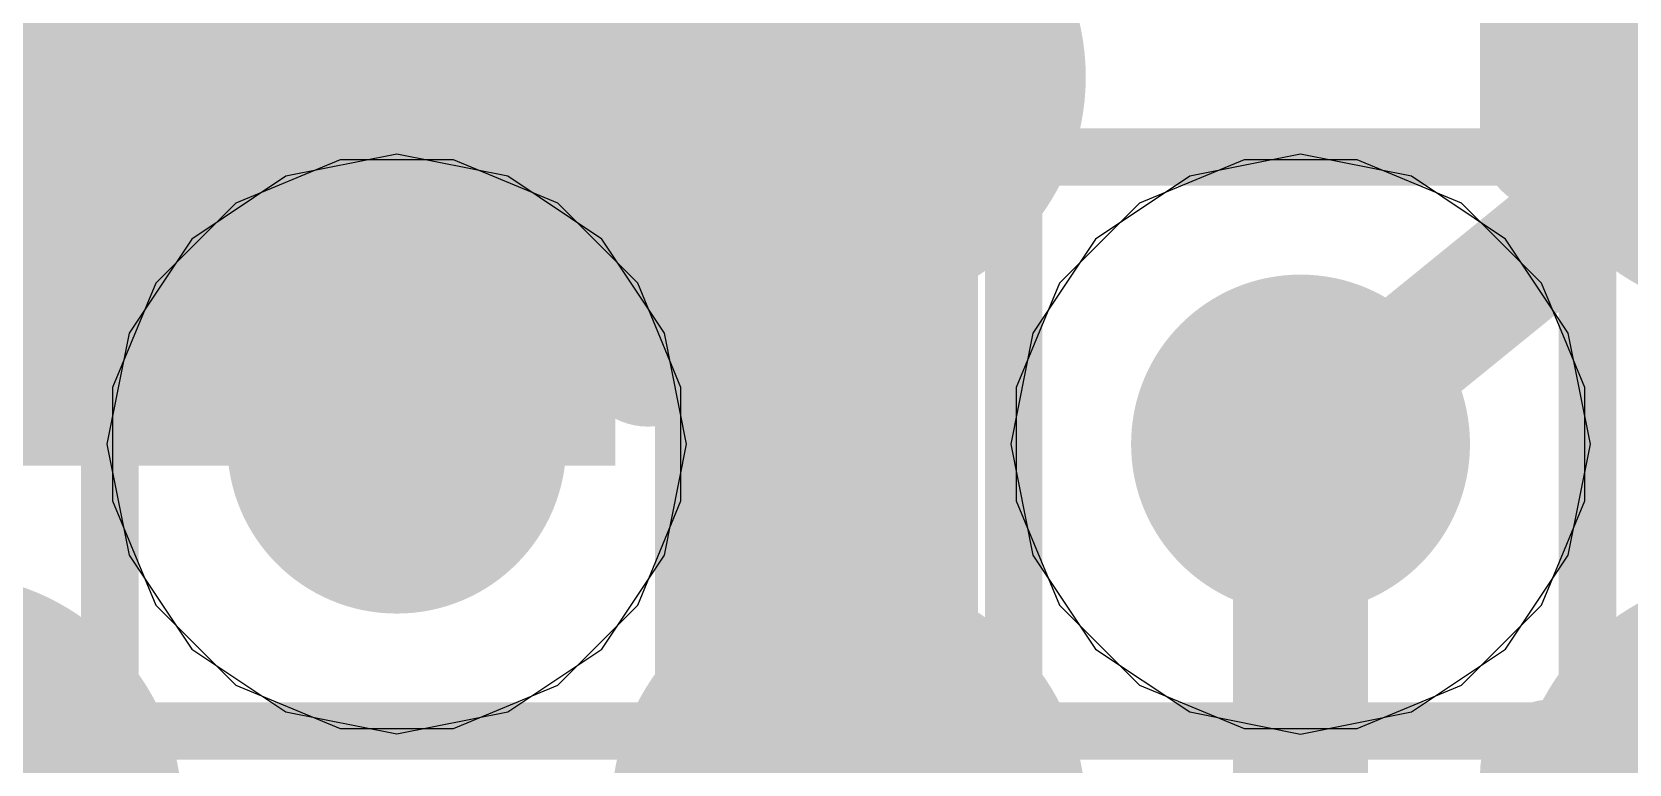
# Model space of a CAD drawing. Header units: inches. Extents: x -6 to 284, y -12 to 154.
# Drawn here: x 70.279 to 71.693, y 1.95 to 2.598 of the extents above; entities that cross this region are included whole.
import ezdxf

# ---------------------------------------------------------------- set-up
doc = ezdxf.new("R2010")
doc.units = ezdxf.units.IN
for name, color, linetype in [('Bottom Layer', 5, 'Continuous'), ('Bottom Overlay', 54, 'Continuous'), ('Bottom Paste', 16, 'Continuous'), ('Bottom Solder', 6, 'Continuous'), ('Drill Drawing', 1, 'Continuous'), ('GND-1', 16, 'Continuous'), ('GND-2', 90, 'Continuous'), ('GND-3', 216, 'Continuous'), ('GND-4', 54, 'Continuous'), ('PWR-1', 156, 'Continuous'), ('PWR-2', 130, 'Continuous'), ('Signal L1', 76, 'Continuous'), ('Signal L2', 6, 'Continuous'), ('Top Layer', 1, 'Continuous'), ('Top Paste', 8, 'Continuous'), ('Top Solder', 216, 'Continuous'), ('Via Holes', 16, 'Continuous')]:
    doc.layers.add(name, color=color, linetype=linetype)

# ---------------------------------------------------------------- blocks, each defined once
blk = doc.blocks.new('200_WFBGA__10_15__127')
at = {"layer": 'Top Layer'}
h = blk.add_hatch(color=1, dxfattribs=at)
edge = h.paths.add_edge_path()
edge.add_arc((-3.5999, -6.175), 0.16, 0, 360)
h = blk.add_hatch(color=1, dxfattribs=at)
edge = h.paths.add_edge_path()
edge.add_arc((-2.8001, -6.175), 0.16, 0, 360)
h = blk.add_hatch(color=1, dxfattribs=at)
edge = h.paths.add_edge_path()
edge.add_arc((-2, -6.175), 0.16, 0, 360)
h = blk.add_hatch(color=1, dxfattribs=at)
edge = h.paths.add_edge_path()
edge.add_arc((-3.5999, -6.825), 0.16, 0, 360)
h = blk.add_hatch(color=1, dxfattribs=at)
edge = h.paths.add_edge_path()
edge.add_arc((-2.8001, -6.825), 0.16, 0, 360)
h = blk.add_hatch(color=1, dxfattribs=at)
edge = h.paths.add_edge_path()
edge.add_arc((-2, -6.825), 0.16, 0, 360)
at = {"layer": 'Top Paste'}
h = blk.add_hatch(color=8, dxfattribs=at)
edge = h.paths.add_edge_path()
edge.add_arc((-3.5999, -6.175), 0.16, 0, 360)
h = blk.add_hatch(color=8, dxfattribs=at)
edge = h.paths.add_edge_path()
edge.add_arc((-2.8001, -6.175), 0.16, 0, 360)
h = blk.add_hatch(color=8, dxfattribs=at)
edge = h.paths.add_edge_path()
edge.add_arc((-2, -6.175), 0.16, 0, 360)
h = blk.add_hatch(color=8, dxfattribs=at)
edge = h.paths.add_edge_path()
edge.add_arc((-3.5999, -6.825), 0.16, 0, 360)
h = blk.add_hatch(color=8, dxfattribs=at)
edge = h.paths.add_edge_path()
edge.add_arc((-2.8001, -6.825), 0.16, 0, 360)
h = blk.add_hatch(color=8, dxfattribs=at)
edge = h.paths.add_edge_path()
edge.add_arc((-2, -6.825), 0.16, 0, 360)
at = {"layer": 'Top Solder'}
h = blk.add_hatch(color=216, dxfattribs=at)
edge = h.paths.add_edge_path()
edge.add_arc((-3.5999, -6.175), 0.21, 0, 360)
h = blk.add_hatch(color=216, dxfattribs=at)
edge = h.paths.add_edge_path()
edge.add_arc((-2.8001, -6.175), 0.21, 0, 360)
h = blk.add_hatch(color=216, dxfattribs=at)
edge = h.paths.add_edge_path()
edge.add_arc((-2, -6.175), 0.21, 0, 360)
h = blk.add_hatch(color=216, dxfattribs=at)
edge = h.paths.add_edge_path()
edge.add_arc((-3.5999, -6.825), 0.21, 0, 360)
h = blk.add_hatch(color=216, dxfattribs=at)
edge = h.paths.add_edge_path()
edge.add_arc((-2.8001, -6.825), 0.21, 0, 360)
h = blk.add_hatch(color=216, dxfattribs=at)
edge = h.paths.add_edge_path()
edge.add_arc((-2, -6.825), 0.21, 0, 360)
blk = doc.blocks.new('C___0402_B_288')
at = {"layer": 'Bottom Layer'}
for points in [[(-0.2413, 0.3175), (-0.2413, -0.3175), (-0.6985, -0.3175), (-0.6985, 0.3175)], [(0.6985, 0.3175), (0.6985, -0.3175), (0.2413, -0.3175), (0.2413, 0.3175)]]:
    blk.add_hatch(color=5, dxfattribs=at).paths.add_polyline_path(points)
at = {"layer": 'Bottom Paste'}
for points in [[(-0.2413, 0.3175), (-0.2413, -0.3175), (-0.6985, -0.3175), (-0.6985, 0.3175)], [(0.6985, 0.3175), (0.6985, -0.3175), (0.2413, -0.3175), (0.2413, 0.3175)]]:
    blk.add_hatch(color=16, dxfattribs=at).paths.add_polyline_path(points)
at = {"layer": 'Bottom Solder'}
for points in [[(-0.1813, 0.3775), (-0.1813, -0.3775), (-0.7585, -0.3775), (-0.7585, 0.3775)], [(0.7585, 0.3775), (0.7585, -0.3775), (0.1813, -0.3775), (0.1813, 0.3775)]]:
    blk.add_hatch(color=6, dxfattribs=at).paths.add_polyline_path(points)
at = {"layer": 'Bottom Overlay'}
for points in [[(-0.7874, 0.4064, 0.127, 0.127, 0), (-0.7874, -0.4064, 0.127, 0.127, 0)], [(-0.7874, 0.4064, 0.127, 0.127, 0), (-0.2794, 0.4064, 0.127, 0.127, 0)], [(0.2794, 0.4064, 0.127, 0.127, 0), (0.7874, 0.4064, 0.127, 0.127, 0)], [(0.7874, 0.4064, 0.127, 0.127, 0), (0.7874, -0.4064, 0.127, 0.127, 0)], [(-0.7874, -0.4064, 0.127, 0.127, 0), (-0.2794, -0.4064, 0.127, 0.127, 0)], [(0.2794, -0.4064, 0.127, 0.127, 0), (0.7874, -0.4064, 0.127, 0.127, 0)]]:
    blk.add_lwpolyline(points, format="xyseb", dxfattribs=at)
for points in [[(-0.8191, 0.4064, 0.0635, 0.0635, 1), (-0.7556, 0.4064, 0.0635, 0.0635, 1)], [(-0.8191, 0.4064, 0.0635, 0.0635, 1), (-0.7556, 0.4064, 0.0635, 0.0635, 1)], [(-0.3111, 0.4064, 0.0635, 0.0635, 1), (-0.2477, 0.4064, 0.0635, 0.0635, 1)], [(0.2477, 0.4064, 0.0635, 0.0635, 1), (0.3111, 0.4064, 0.0635, 0.0635, 1)], [(0.7556, 0.4064, 0.0635, 0.0635, 1), (0.8191, 0.4064, 0.0635, 0.0635, 1)], [(0.7556, 0.4064, 0.0635, 0.0635, 1), (0.8191, 0.4064, 0.0635, 0.0635, 1)], [(-0.8191, -0.4064, 0.0635, 0.0635, 1), (-0.7556, -0.4064, 0.0635, 0.0635, 1)], [(-0.8191, -0.4064, 0.0635, 0.0635, 1), (-0.7556, -0.4064, 0.0635, 0.0635, 1)], [(-0.3111, -0.4064, 0.0635, 0.0635, 1), (-0.2477, -0.4064, 0.0635, 0.0635, 1)], [(0.2477, -0.4064, 0.0635, 0.0635, 1), (0.3111, -0.4064, 0.0635, 0.0635, 1)], [(0.7556, -0.4064, 0.0635, 0.0635, 1), (0.8191, -0.4064, 0.0635, 0.0635, 1)], [(0.7556, -0.4064, 0.0635, 0.0635, 1), (0.8191, -0.4064, 0.0635, 0.0635, 1)]]:
    blk.add_lwpolyline(points, format="xyseb", close=True, dxfattribs=at)
blk = doc.blocks.new('C___0402_B_295')
at = {"layer": 'Bottom Layer'}
for points in [[(-0.2413, 0.3175), (-0.2413, -0.3175), (-0.6985, -0.3175), (-0.6985, 0.3175)], [(0.6985, 0.3175), (0.6985, -0.3175), (0.2413, -0.3175), (0.2413, 0.3175)]]:
    blk.add_hatch(color=5, dxfattribs=at).paths.add_polyline_path(points)
at = {"layer": 'Bottom Paste'}
for points in [[(-0.2413, 0.3175), (-0.2413, -0.3175), (-0.6985, -0.3175), (-0.6985, 0.3175)], [(0.6985, 0.3175), (0.6985, -0.3175), (0.2413, -0.3175), (0.2413, 0.3175)]]:
    blk.add_hatch(color=16, dxfattribs=at).paths.add_polyline_path(points)
at = {"layer": 'Bottom Solder'}
for points in [[(-0.1813, 0.3775), (-0.1813, -0.3775), (-0.7585, -0.3775), (-0.7585, 0.3775)], [(0.7585, 0.3775), (0.7585, -0.3775), (0.1813, -0.3775), (0.1813, 0.3775)]]:
    blk.add_hatch(color=6, dxfattribs=at).paths.add_polyline_path(points)
at = {"layer": 'Bottom Overlay'}
for points in [[(-0.7874, -0.4064, 0.127, 0.127, 0), (-0.7874, 0.4064, 0.127, 0.127, 0)], [(-0.2794, 0.4064, 0.127, 0.127, 0), (-0.7874, 0.4064, 0.127, 0.127, 0)], [(0.7874, 0.4064, 0.127, 0.127, 0), (0.2794, 0.4064, 0.127, 0.127, 0)], [(0.7874, -0.4064, 0.127, 0.127, 0), (0.7874, 0.4064, 0.127, 0.127, 0)], [(-0.2794, -0.4064, 0.127, 0.127, 0), (-0.7874, -0.4064, 0.127, 0.127, 0)], [(0.7874, -0.4064, 0.127, 0.127, 0), (0.2794, -0.4064, 0.127, 0.127, 0)]]:
    blk.add_lwpolyline(points, format="xyseb", dxfattribs=at)
for points in [[(-0.8191, 0.4064, 0.0635, 0.0635, 1), (-0.7556, 0.4064, 0.0635, 0.0635, 1)], [(-0.8191, 0.4064, 0.0635, 0.0635, 1), (-0.7556, 0.4064, 0.0635, 0.0635, 1)], [(-0.3111, 0.4064, 0.0635, 0.0635, 1), (-0.2477, 0.4064, 0.0635, 0.0635, 1)], [(0.2477, 0.4064, 0.0635, 0.0635, 1), (0.3111, 0.4064, 0.0635, 0.0635, 1)], [(0.7556, 0.4064, 0.0635, 0.0635, 1), (0.8191, 0.4064, 0.0635, 0.0635, 1)], [(0.7556, 0.4064, 0.0635, 0.0635, 1), (0.8191, 0.4064, 0.0635, 0.0635, 1)], [(-0.8191, -0.4064, 0.0635, 0.0635, 1), (-0.7556, -0.4064, 0.0635, 0.0635, 1)], [(-0.8191, -0.4064, 0.0635, 0.0635, 1), (-0.7556, -0.4064, 0.0635, 0.0635, 1)], [(-0.3111, -0.4064, 0.0635, 0.0635, 1), (-0.2477, -0.4064, 0.0635, 0.0635, 1)], [(0.2477, -0.4064, 0.0635, 0.0635, 1), (0.3111, -0.4064, 0.0635, 0.0635, 1)], [(0.7556, -0.4064, 0.0635, 0.0635, 1), (0.8191, -0.4064, 0.0635, 0.0635, 1)], [(0.7556, -0.4064, 0.0635, 0.0635, 1), (0.8191, -0.4064, 0.0635, 0.0635, 1)]]:
    blk.add_lwpolyline(points, format="xyseb", close=True, dxfattribs=at)

msp = doc.modelspace()

# ---------------------------------------------------------------- hatches: boundary and pattern name
at = {"layer": 'Bottom Layer'}
h = msp.add_hatch(color=5, dxfattribs=at)
edge = h.paths.add_edge_path()
edge.add_arc((70.6018, 2.2332), 0.15, 0, 360)
h = msp.add_hatch(color=5, dxfattribs=at)
edge = h.paths.add_edge_path()
edge.add_arc((71.4018, 2.2332), 0.15, 0, 360)
at = {"layer": 'GND-1'}
h = msp.add_hatch(color=16, dxfattribs=at)
edge = h.paths.add_edge_path()
edge.add_arc((70.6018, 2.2332), 0.15, 0, 360)
h = msp.add_hatch(color=16, dxfattribs=at)
edge = h.paths.add_edge_path()
edge.add_arc((71.4018, 2.2332), 0.15, 0, 360)
at = {"layer": 'GND-2'}
h = msp.add_hatch(color=90, dxfattribs=at)
edge = h.paths.add_edge_path()
edge.add_arc((70.6018, 2.2332), 0.15, 0, 360)
h = msp.add_hatch(color=90, dxfattribs=at)
edge = h.paths.add_edge_path()
edge.add_arc((71.4018, 2.2332), 0.15, 0, 360)
at = {"layer": 'GND-3'}
h = msp.add_hatch(color=216, dxfattribs=at)
edge = h.paths.add_edge_path()
edge.add_arc((70.6018, 2.2332), 0.15, 0, 360)
h = msp.add_hatch(color=216, dxfattribs=at)
edge = h.paths.add_edge_path()
edge.add_arc((71.4018, 2.2332), 0.15, 0, 360)
at = {"layer": 'GND-4'}
h = msp.add_hatch(color=54, dxfattribs=at)
edge = h.paths.add_edge_path()
edge.add_arc((70.6018, 2.2332), 0.15, 0, 360)
h = msp.add_hatch(color=54, dxfattribs=at)
edge = h.paths.add_edge_path()
edge.add_arc((71.4018, 2.2332), 0.15, 0, 360)
at = {"layer": 'PWR-1'}
h = msp.add_hatch(color=156, dxfattribs=at)
edge = h.paths.add_edge_path()
edge.add_arc((70.6018, 2.2332), 0.15, 0, 360)
h = msp.add_hatch(color=156, dxfattribs=at)
edge = h.paths.add_edge_path()
edge.add_arc((71.4018, 2.2332), 0.15, 0, 360)
at = {"layer": 'PWR-2'}
h = msp.add_hatch(color=130, dxfattribs=at)
edge = h.paths.add_edge_path()
edge.add_arc((70.6018, 2.2332), 0.15, 0, 360)
h = msp.add_hatch(color=130, dxfattribs=at)
edge = h.paths.add_edge_path()
edge.add_arc((71.4018, 2.2332), 0.15, 0, 360)
at = {"layer": 'Signal L1'}
h = msp.add_hatch(color=76, dxfattribs=at)
edge = h.paths.add_edge_path()
edge.add_arc((70.6018, 2.2332), 0.15, 0, 360)
h = msp.add_hatch(color=76, dxfattribs=at)
edge = h.paths.add_edge_path()
edge.add_arc((71.4018, 2.2332), 0.15, 0, 360)
at = {"layer": 'Signal L2'}
h = msp.add_hatch(color=6, dxfattribs=at)
edge = h.paths.add_edge_path()
edge.add_arc((70.6018, 2.2332), 0.15, 0, 360)
h = msp.add_hatch(color=6, dxfattribs=at)
edge = h.paths.add_edge_path()
edge.add_arc((71.4018, 2.2332), 0.15, 0, 360)
at = {"layer": 'Top Layer'}
h = msp.add_hatch(color=1, dxfattribs=at)
edge = h.paths.add_edge_path()
edge.add_arc((70.6018, 2.2332), 0.15, 0, 360)
h = msp.add_hatch(color=1, dxfattribs=at)
edge = h.paths.add_edge_path()
edge.add_arc((71.4018, 2.2332), 0.15, 0, 360)
at = {"layer": 'Via Holes'}
h = msp.add_hatch(color=7, dxfattribs=at)
edge = h.paths.add_edge_path()
edge.add_arc((70.6018, 2.2332), 0.075, 0, 360)
h = msp.add_hatch(color=7, dxfattribs=at)
edge = h.paths.add_edge_path()
edge.add_arc((71.4018, 2.2332), 0.075, 0, 360)

# ---------------------------------------------------------------- linework, layer by layer
at = {"layer": 'Bottom Layer'}
for points in [[(70.9893, 0.8063, 0.254, 0.254, 0), (70.9893, 5.0983, 0.254, 0.254, 0)], [(70.4178, 2.4655, 0.254, 0.254, -0.414214), (70.6018, 2.2815, 0.254, 0.254, 0)], [(70.6018, 2.2332, 0.254, 0.254, 0), (70.6018, 2.2815, 0.254, 0.254, 0)]]:
    msp.add_lwpolyline(points, format="xyseb", dxfattribs=at)
for points in [[(70.3543, 2.4655, 0.127, 0.127, 1), (70.4813, 2.4655, 0.127, 0.127, 1)], [(70.5383, 2.2815, 0.127, 0.127, 1), (70.6653, 2.2815, 0.127, 0.127, 1)], [(70.5383, 2.2815, 0.127, 0.127, 1), (70.6653, 2.2815, 0.127, 0.127, 1)], [(70.5383, 2.2332, 0.127, 0.127, 1), (70.6653, 2.2332, 0.127, 0.127, 1)]]:
    msp.add_lwpolyline(points, format="xyseb", close=True, dxfattribs=at)
at = {"layer": 'Drill Drawing'}
for points in [[(70.3478, 2.4872, 0.0508, 0.0508, 0), (70.8558, 2.4872, 0.0508, 0.0508, 0)], [(70.3478, 1.9792, 0.0508, 0.0508, 0), (70.3478, 2.4872, 0.0508, 0.0508, 0)], [(70.8558, 1.9792, 0.0508, 0.0508, 0), (70.8558, 2.4872, 0.0508, 0.0508, 0)], [(71.1478, 2.4872, 0.0508, 0.0508, 0), (71.6558, 2.4872, 0.0508, 0.0508, 0)], [(71.1478, 1.9792, 0.0508, 0.0508, 0), (71.1478, 2.4872, 0.0508, 0.0508, 0)], [(71.6558, 1.9792, 0.0508, 0.0508, 0), (71.6558, 2.4872, 0.0508, 0.0508, 0)], [(70.3478, 1.9792, 0.0508, 0.0508, 0), (70.8558, 1.9792, 0.0508, 0.0508, 0)], [(71.1478, 1.9792, 0.0508, 0.0508, 0), (71.6558, 1.9792, 0.0508, 0.0508, 0)]]:
    msp.add_lwpolyline(points, format="xyseb", dxfattribs=at)
for points in [[(70.3351, 2.4872, 0.0254, 0.0254, 1), (70.3605, 2.4872, 0.0254, 0.0254, 1)], [(70.3351, 2.4872, 0.0254, 0.0254, 1), (70.3605, 2.4872, 0.0254, 0.0254, 1)], [(70.8431, 2.4872, 0.0254, 0.0254, 1), (70.8685, 2.4872, 0.0254, 0.0254, 1)], [(70.8431, 2.4872, 0.0254, 0.0254, 1), (70.8685, 2.4872, 0.0254, 0.0254, 1)], [(71.1351, 2.4872, 0.0254, 0.0254, 1), (71.1605, 2.4872, 0.0254, 0.0254, 1)], [(71.1351, 2.4872, 0.0254, 0.0254, 1), (71.1605, 2.4872, 0.0254, 0.0254, 1)], [(71.6431, 2.4872, 0.0254, 0.0254, 1), (71.6685, 2.4872, 0.0254, 0.0254, 1)], [(71.6431, 2.4872, 0.0254, 0.0254, 1), (71.6685, 2.4872, 0.0254, 0.0254, 1)], [(70.3351, 1.9792, 0.0254, 0.0254, 1), (70.3605, 1.9792, 0.0254, 0.0254, 1)], [(70.3351, 1.9792, 0.0254, 0.0254, 1), (70.3605, 1.9792, 0.0254, 0.0254, 1)], [(70.8431, 1.9792, 0.0254, 0.0254, 1), (70.8685, 1.9792, 0.0254, 0.0254, 1)], [(70.8431, 1.9792, 0.0254, 0.0254, 1), (70.8685, 1.9792, 0.0254, 0.0254, 1)], [(71.1351, 1.9792, 0.0254, 0.0254, 1), (71.1605, 1.9792, 0.0254, 0.0254, 1)], [(71.1351, 1.9792, 0.0254, 0.0254, 1), (71.1605, 1.9792, 0.0254, 0.0254, 1)], [(71.6431, 1.9792, 0.0254, 0.0254, 1), (71.6685, 1.9792, 0.0254, 0.0254, 1)], [(71.6431, 1.9792, 0.0254, 0.0254, 1), (71.6685, 1.9792, 0.0254, 0.0254, 1)]]:
    msp.add_lwpolyline(points, format="xyseb", close=True, dxfattribs=at)
at = {"layer": 'GND-1'}
for p, q in [((70.5518, 2.4848), (70.4593, 2.4465)), ((70.6519, 2.4848), (70.5518, 2.4848)), ((70.7444, 2.4465), (70.6519, 2.4848)), ((71.3518, 2.4848), (71.2593, 2.4465)), ((71.4519, 2.4848), (71.3518, 2.4848)), ((71.5444, 2.4465), (71.4519, 2.4848)), ((70.4593, 2.4465), (70.3885, 2.3757)), ((70.8151, 2.3757), (70.7444, 2.4465)), ((71.2593, 2.4465), (71.1885, 2.3757)), ((71.6151, 2.3757), (71.5444, 2.4465)), ((70.3885, 2.3757), (70.3502, 2.2832)), ((70.8534, 2.2832), (70.8151, 2.3757)), ((71.1885, 2.3757), (71.1502, 2.2832)), ((71.6534, 2.2832), (71.6151, 2.3757)), ((70.3502, 2.2832), (70.3502, 2.1831)), ((70.8534, 2.1831), (70.8534, 2.2832)), ((71.1502, 2.2832), (71.1502, 2.1831)), ((71.6534, 2.1831), (71.6534, 2.2832)), ((70.3502, 2.1831), (70.3885, 2.0907)), ((70.8151, 2.0907), (70.8534, 2.1831)), ((71.1502, 2.1831), (71.1885, 2.0907)), ((71.6151, 2.0907), (71.6534, 2.1831)), ((70.3885, 2.0907), (70.4593, 2.0199)), ((70.7444, 2.0199), (70.8151, 2.0907)), ((71.1885, 2.0907), (71.2593, 2.0199)), ((71.5444, 2.0199), (71.6151, 2.0907)), ((70.4593, 2.0199), (70.5518, 1.9816)), ((70.6519, 1.9816), (70.7444, 2.0199)), ((71.2593, 2.0199), (71.3518, 1.9816)), ((71.4519, 1.9816), (71.5444, 2.0199)), ((70.5518, 1.9816), (70.6519, 1.9816)), ((71.3518, 1.9816), (71.4519, 1.9816))]:
    msp.add_line(p, q, dxfattribs=at)
at = {"layer": 'GND-2'}
for p, q in [((70.5518, 2.4848), (70.4593, 2.4465)), ((70.6519, 2.4848), (70.5518, 2.4848)), ((70.7444, 2.4465), (70.6519, 2.4848)), ((71.3518, 2.4848), (71.2593, 2.4465)), ((71.4519, 2.4848), (71.3518, 2.4848)), ((71.5444, 2.4465), (71.4519, 2.4848)), ((70.4593, 2.4465), (70.3885, 2.3757)), ((70.8151, 2.3757), (70.7444, 2.4465)), ((71.2593, 2.4465), (71.1885, 2.3757)), ((71.6151, 2.3757), (71.5444, 2.4465)), ((70.3885, 2.3757), (70.3502, 2.2832)), ((70.8534, 2.2832), (70.8151, 2.3757)), ((71.1885, 2.3757), (71.1502, 2.2832)), ((71.6534, 2.2832), (71.6151, 2.3757)), ((70.3502, 2.2832), (70.3502, 2.1831)), ((70.8534, 2.1831), (70.8534, 2.2832)), ((71.1502, 2.2832), (71.1502, 2.1831)), ((71.6534, 2.1831), (71.6534, 2.2832)), ((70.3502, 2.1831), (70.3885, 2.0907)), ((70.8151, 2.0907), (70.8534, 2.1831)), ((71.1502, 2.1831), (71.1885, 2.0907)), ((71.6151, 2.0907), (71.6534, 2.1831)), ((70.3885, 2.0907), (70.4593, 2.0199)), ((70.7444, 2.0199), (70.8151, 2.0907)), ((71.1885, 2.0907), (71.2593, 2.0199)), ((71.5444, 2.0199), (71.6151, 2.0907)), ((70.4593, 2.0199), (70.5518, 1.9816)), ((70.6519, 1.9816), (70.7444, 2.0199)), ((71.2593, 2.0199), (71.3518, 1.9816)), ((71.4519, 1.9816), (71.5444, 2.0199)), ((70.5518, 1.9816), (70.6519, 1.9816)), ((71.3518, 1.9816), (71.4519, 1.9816))]:
    msp.add_line(p, q, dxfattribs=at)
at = {"layer": 'GND-3'}
for p, q in [((70.5518, 2.4848), (70.4593, 2.4465)), ((70.6519, 2.4848), (70.5518, 2.4848)), ((70.7444, 2.4465), (70.6519, 2.4848)), ((71.3518, 2.4848), (71.2593, 2.4465)), ((71.4519, 2.4848), (71.3518, 2.4848)), ((71.5444, 2.4465), (71.4519, 2.4848)), ((70.4593, 2.4465), (70.3885, 2.3757)), ((70.8151, 2.3757), (70.7444, 2.4465)), ((71.2593, 2.4465), (71.1885, 2.3757)), ((71.6151, 2.3757), (71.5444, 2.4465)), ((70.3885, 2.3757), (70.3502, 2.2832)), ((70.8534, 2.2832), (70.8151, 2.3757)), ((71.1885, 2.3757), (71.1502, 2.2832)), ((71.6534, 2.2832), (71.6151, 2.3757)), ((70.3502, 2.2832), (70.3502, 2.1831)), ((70.8534, 2.1831), (70.8534, 2.2832)), ((71.1502, 2.2832), (71.1502, 2.1831)), ((71.6534, 2.1831), (71.6534, 2.2832)), ((70.3502, 2.1831), (70.3885, 2.0907)), ((70.8151, 2.0907), (70.8534, 2.1831)), ((71.1502, 2.1831), (71.1885, 2.0907)), ((71.6151, 2.0907), (71.6534, 2.1831)), ((70.3885, 2.0907), (70.4593, 2.0199)), ((70.7444, 2.0199), (70.8151, 2.0907)), ((71.1885, 2.0907), (71.2593, 2.0199)), ((71.5444, 2.0199), (71.6151, 2.0907)), ((70.4593, 2.0199), (70.5518, 1.9816)), ((70.6519, 1.9816), (70.7444, 2.0199)), ((71.2593, 2.0199), (71.3518, 1.9816)), ((71.4519, 1.9816), (71.5444, 2.0199)), ((70.5518, 1.9816), (70.6519, 1.9816)), ((71.3518, 1.9816), (71.4519, 1.9816))]:
    msp.add_line(p, q, dxfattribs=at)
at = {"layer": 'GND-4'}
for p, q in [((70.5518, 2.4848), (70.4593, 2.4465)), ((70.6519, 2.4848), (70.5518, 2.4848)), ((70.7444, 2.4465), (70.6519, 2.4848)), ((71.3518, 2.4848), (71.2593, 2.4465)), ((71.4519, 2.4848), (71.3518, 2.4848)), ((71.5444, 2.4465), (71.4519, 2.4848)), ((70.4593, 2.4465), (70.3885, 2.3757)), ((70.8151, 2.3757), (70.7444, 2.4465)), ((71.2593, 2.4465), (71.1885, 2.3757)), ((71.6151, 2.3757), (71.5444, 2.4465)), ((70.3885, 2.3757), (70.3502, 2.2832)), ((70.8534, 2.2832), (70.8151, 2.3757)), ((71.1885, 2.3757), (71.1502, 2.2832)), ((71.6534, 2.2832), (71.6151, 2.3757)), ((70.3502, 2.2832), (70.3502, 2.1831)), ((70.8534, 2.1831), (70.8534, 2.2832)), ((71.1502, 2.2832), (71.1502, 2.1831)), ((71.6534, 2.1831), (71.6534, 2.2832)), ((70.3502, 2.1831), (70.3885, 2.0907)), ((70.8151, 2.0907), (70.8534, 2.1831)), ((71.1502, 2.1831), (71.1885, 2.0907)), ((71.6151, 2.0907), (71.6534, 2.1831)), ((70.3885, 2.0907), (70.4593, 2.0199)), ((70.7444, 2.0199), (70.8151, 2.0907)), ((71.1885, 2.0907), (71.2593, 2.0199)), ((71.5444, 2.0199), (71.6151, 2.0907)), ((70.4593, 2.0199), (70.5518, 1.9816)), ((70.6519, 1.9816), (70.7444, 2.0199)), ((71.2593, 2.0199), (71.3518, 1.9816)), ((71.4519, 1.9816), (71.5444, 2.0199)), ((70.5518, 1.9816), (70.6519, 1.9816)), ((71.3518, 1.9816), (71.4519, 1.9816))]:
    msp.add_line(p, q, dxfattribs=at)
at = {"layer": 'PWR-1'}
for p, q in [((70.6018, 2.4897), (70.5037, 2.4702)), ((70.7, 2.4702), (70.6018, 2.4897)), ((71.4018, 2.4897), (71.3037, 2.4702)), ((71.5, 2.4702), (71.4018, 2.4897)), ((70.5037, 2.4702), (70.4204, 2.4146)), ((70.7832, 2.4146), (70.7, 2.4702)), ((71.3037, 2.4702), (71.2204, 2.4146)), ((71.5832, 2.4146), (71.5, 2.4702)), ((70.4204, 2.4146), (70.3648, 2.3314)), ((70.8388, 2.3314), (70.7832, 2.4146)), ((71.2204, 2.4146), (71.1648, 2.3313)), ((71.6388, 2.3313), (71.5832, 2.4146)), ((70.3648, 2.3314), (70.3453, 2.2332)), ((70.8584, 2.2332), (70.8388, 2.3314)), ((71.1648, 2.3313), (71.1453, 2.2332)), ((71.6584, 2.2332), (71.6388, 2.3313)), ((70.3453, 2.2332), (70.3648, 2.135)), ((70.8388, 2.135), (70.8584, 2.2332)), ((71.1453, 2.2332), (71.1648, 2.135)), ((71.6388, 2.135), (71.6584, 2.2332)), ((70.3648, 2.135), (70.4204, 2.0518)), ((70.7832, 2.0518), (70.8388, 2.135)), ((71.1648, 2.135), (71.2204, 2.0518)), ((71.5832, 2.0518), (71.6388, 2.135)), ((70.4204, 2.0518), (70.5037, 1.9962)), ((70.7, 1.9962), (70.7832, 2.0518)), ((71.2204, 2.0518), (71.3037, 1.9962)), ((71.5, 1.9962), (71.5832, 2.0518)), ((70.5037, 1.9962), (70.6018, 1.9767)), ((70.6018, 1.9767), (70.7, 1.9962)), ((71.3037, 1.9962), (71.4018, 1.9766)), ((71.4018, 1.9766), (71.5, 1.9962))]:
    msp.add_line(p, q, dxfattribs=at)
at = {"layer": 'PWR-2'}
for p, q in [((71.4018, 2.4897), (71.3037, 2.4702)), ((71.5, 2.4702), (71.4018, 2.4897)), ((71.3037, 2.4702), (71.2204, 2.4146)), ((71.5832, 2.4146), (71.5, 2.4702)), ((71.2204, 2.4146), (71.1648, 2.3313)), ((71.6388, 2.3313), (71.5832, 2.4146)), ((71.1648, 2.3313), (71.1453, 2.2332)), ((71.6584, 2.2332), (71.6388, 2.3313)), ((71.1453, 2.2332), (71.1648, 2.135)), ((71.6388, 2.135), (71.6584, 2.2332)), ((71.1648, 2.135), (71.2204, 2.0518)), ((71.5832, 2.0518), (71.6388, 2.135)), ((71.2204, 2.0518), (71.3037, 1.9962)), ((71.5, 1.9962), (71.5832, 2.0518)), ((71.3037, 1.9962), (71.4018, 1.9766)), ((71.4018, 1.9766), (71.5, 1.9962))]:
    msp.add_line(p, q, dxfattribs=at)
at = {"layer": 'Signal L1'}
for points in [[(70.8646, 2.7321, 0.1194, 0.1194, -0.414214), (71.0005, 2.5962, 0.1194, 0.1194, 0)], [(71.0005, 1.0795, 0.1194, 0.1194, 0), (71.0005, 2.5962, 0.1194, 0.1194, 0)], [(71.4018, 0.811, 0.1194, 0.1194, 0), (71.4018, 2.2332, 0.1194, 0.1194, 0)]]:
    msp.add_lwpolyline(points, format="xyseb", dxfattribs=at)
for points in [[(70.9706, 2.5962, 0.0597, 0.0597, 1), (71.0303, 2.5962, 0.0597, 0.0597, 1)], [(70.9706, 2.5962, 0.0597, 0.0597, 1), (71.0303, 2.5962, 0.0597, 0.0597, 1)], [(71.372, 2.2332, 0.0597, 0.0597, 1), (71.4317, 2.2332, 0.0597, 0.0597, 1)]]:
    msp.add_lwpolyline(points, format="xyseb", close=True, dxfattribs=at)
at = {"layer": 'Signal L2'}
msp.add_lwpolyline([(70.3994, 2.7013, 0.1194, 0.1194, -1), (69.9726, 2.7013, 0.1194, 0.1194, 0)], format="xyseb", dxfattribs=at)
at = {"layer": 'Top Layer'}
for points in [[(70.6018, 2.2332, 0.2032, 0.2032, 0), (71.0018, 2.5582, 0.2032, 0.2032, 0)], [(71.4018, 2.2332, 0.1067, 0.1067, 0), (71.8018, 2.5582, 0.1067, 0.1067, 0)], [(70.6018, 1.5832, 0.2032, 0.2032, 0), (71.0018, 1.9082, 0.2032, 0.2032, 0)]]:
    msp.add_lwpolyline(points, format="xyseb", dxfattribs=at)
for points in [[(70.951, 2.5582, 0.1016, 0.1016, 1), (71.0526, 2.5582, 0.1016, 0.1016, 1)], [(70.551, 2.2332, 0.1016, 0.1016, 1), (70.6526, 2.2332, 0.1016, 0.1016, 1)], [(71.3752, 2.2332, 0.0533, 0.0533, 1), (71.4285, 2.2332, 0.0533, 0.0533, 1)], [(70.951, 1.9082, 0.1016, 0.1016, 1), (71.0526, 1.9082, 0.1016, 0.1016, 1)]]:
    msp.add_lwpolyline(points, format="xyseb", close=True, dxfattribs=at)

# ---------------------------------------------------------------- block references
msp.add_blockref('200_WFBGA__10_15__127', (73.8018, 8.7332))
for name, p, rotation in [('C___0402_B_295', (72.0307, 2.2232), 270), ('C___0402_B_288', (70.4178, 2.0327), 90)]:
    msp.add_blockref(name, p, dxfattribs=dict(rotation=rotation))

doc.saveas('drawing.dxf')
